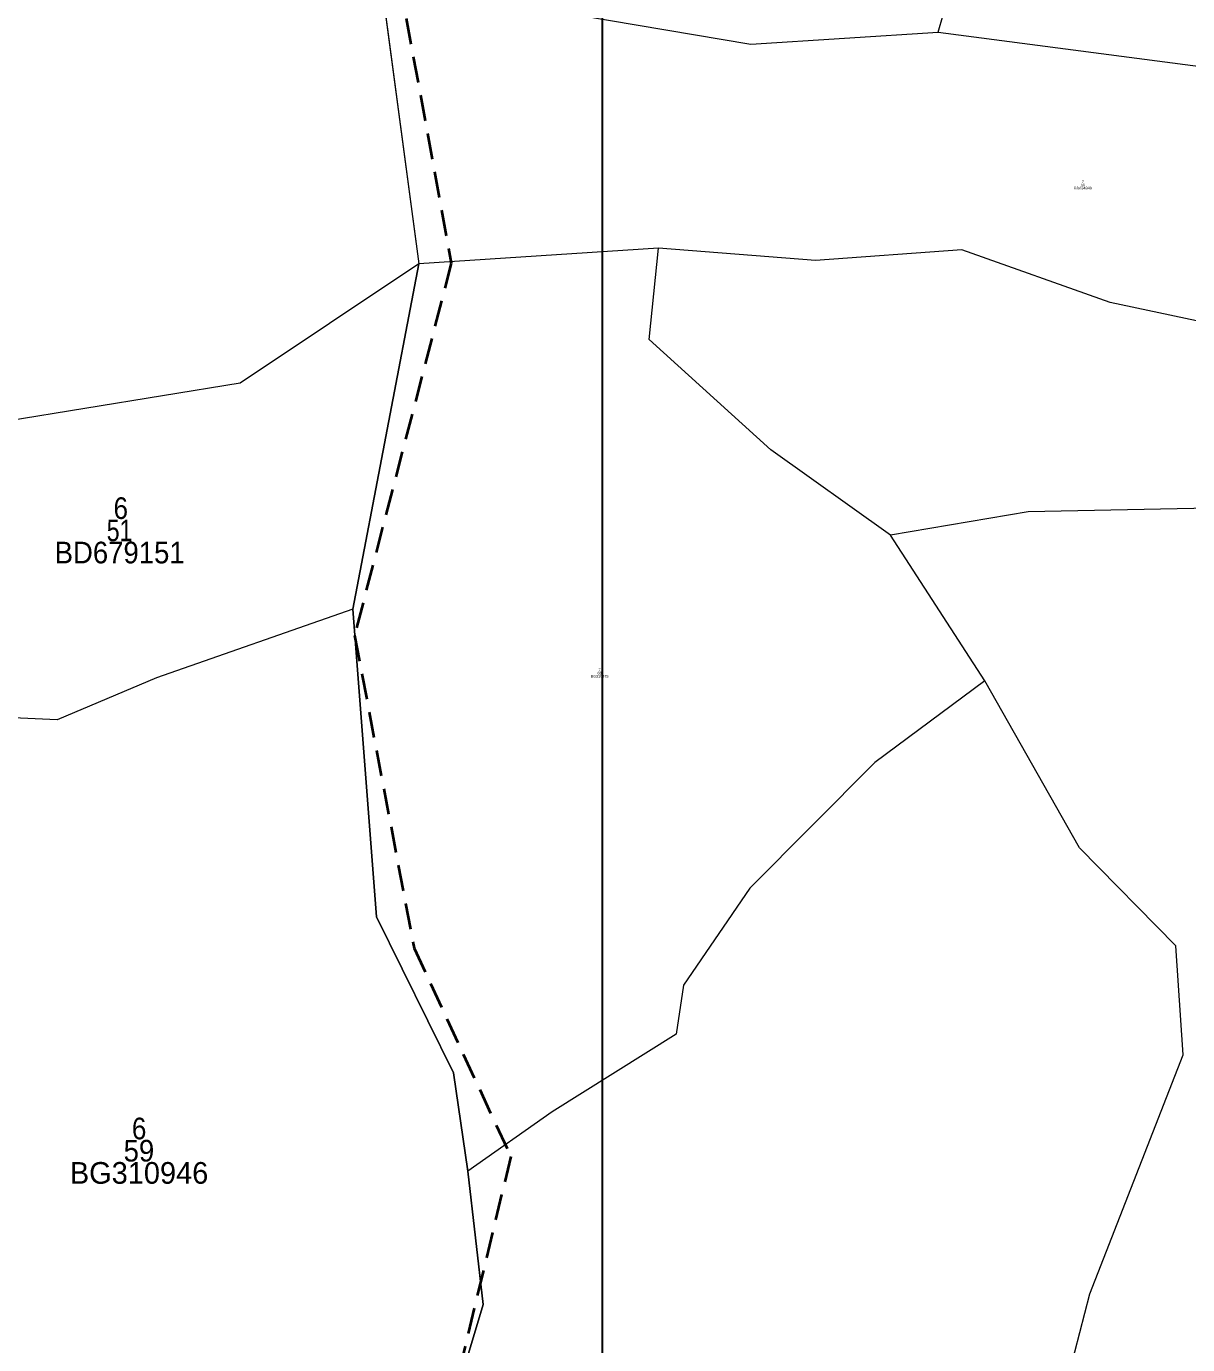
# Model space of a CAD drawing. Header units: metres. Extents: x 547915 to 556085, y 1814738 to 1822008.
# Drawn here: x 549893.6 to 550108.1, y 1819215.4 to 1819458.8 of the extents above; entities that cross this region are included whole.
import ezdxf
from ezdxf.enums import TextEntityAlignment as Align

# ---------------------------------------------------------------- set-up
doc = ezdxf.new("R2010")
doc.units = ezdxf.units.M
doc.header["$LTSCALE"] = 1.6
doc.linetypes.add('MEDIUM_DASHED', pattern=[4.5, 3, -1.5])
for name, color, linetype, lineweight in [('10', 7, 'Continuous', 13), ('34', 7, 'MEDIUM_DASHED', 35), ('54', 7, 'Continuous', 25)]:
    doc.layers.add(name, color=color, linetype=linetype, lineweight=lineweight)
doc.layers.add('20', color=7, linetype='Continuous')

msp = doc.modelspace()

# ---------------------------------------------------------------- linework, layer by layer
at = {"layer": '10'}
for p, q in [((550061.98, 1819457.73), (550079.41, 1819517.73)), ((549959.1, 1819467.08), (549966.07, 1819414.96)), ((550010.34, 1819417.83), (549966.07, 1819414.96)), ((549953.89, 1819351.18), (549966.07, 1819414.96)), ((550070.64, 1819337.92), (550053.21, 1819364.84))]:
    msp.add_line(p, q, dxfattribs=at)
for points in [[(549944.89, 1819470.89), (549959.1, 1819467.08), (549966.07, 1819414.96)], [(549959.1, 1819467.08), (550027.36, 1819455.53), (550061.98, 1819457.73), (550205.96, 1819438.9), (550212.81, 1819398.28)], [(550053.21, 1819364.84), (550031.08, 1819380.59), (550008.58, 1819400.97), (550010.34, 1819417.83)], [(550212.81, 1819398.28), (550162.57, 1819389.78), (550150.3, 1819395.96), (550125.66, 1819401.03), (550093.78, 1819407.79), (550066.39, 1819417.53), (550039.31, 1819415.58), (550010.34, 1819417.83)], [(549966.07, 1819414.96), (549933.06, 1819392.91), (549890.03, 1819385.92), (549857.58, 1819376)], [(549966.07, 1819414.96), (549953.89, 1819351.18), (549958.21, 1819294.37), (549972.46, 1819265.56), (549975.08, 1819247.39)], [(550132.31, 1819365.11), (550115.31, 1819369.89), (550078.64, 1819369.18), (550053.21, 1819364.84)], [(549953.89, 1819351.18), (549917.61, 1819338.47), (549899.22, 1819330.73), (549874.77, 1819331.85)], [(549962.71, 1819172), (549977.93, 1819222.77), (549975.08, 1819247.39), (549972.46, 1819265.56), (549958.21, 1819294.37), (549953.89, 1819351.18)], [(550070.64, 1819337.92), (550050.3, 1819322.85), (550027.23, 1819299.63), (550014.95, 1819281.76), (550013.6, 1819272.71), (549990.69, 1819258.34), (549975.08, 1819247.39)], [(550078.01, 1819178.3), (550089.99, 1819224.73), (550107.25, 1819268.87), (550105.9, 1819288.99), (550088.07, 1819307.11), (550070.64, 1819337.92)], [(549975.08, 1819247.39), (549977.93, 1819222.77), (549962.71, 1819172), (549968.3, 1819148.17), (549972.25, 1819109.07)]]:
    msp.add_lwpolyline(points, dxfattribs=at)
at = {"layer": '34'}
msp.add_lwpolyline([(550075.11, 1819978.79), (550075.77, 1819931.04), (550083.06, 1819891.92), (549951.19, 1819813), (549991.28, 1819761.59), (550053.11, 1819699.71), (550050.37, 1819670.84), (550072.36, 1819652.97), (550101.21, 1819607.59), (550046.25, 1819589.71), (550032.51, 1819537.46), (549999.53, 1819540.21), (549952.81, 1819507.21), (549945.94, 1819471.46), (549962.43, 1819467.33), (549972.05, 1819415.08), (549954.18, 1819346.32), (549965.18, 1819288.57), (549983.04, 1819250.07), (549963.81, 1819170.31)], dxfattribs=at)
at = {"layer": '54'}
msp.add_line((550000, 1816000), (550000, 1821000), dxfattribs=at)

# ---------------------------------------------------------------- texts
at = {"layer": '20'}
for s, height, width, p in [('7', 0.5, 0.95, (550088.735, 1819429.89)), ('56', 0.5, 0.95, (550088.74, 1819429.29)), ('6', 4, 0.9, (549910.995, 1819367.84)), ('51', 4, 0.8, (549910.78, 1819363.74)), ('BD679151', 4, 0.95, (549910.79, 1819359.64)), ('7', 0.5, 0.9, (549999.44, 1819339.73)), ('66', 0.5, 0.95, (549999.45, 1819339.13)), ('6', 4, 0.9, (549914.385, 1819253.27)), ('59', 4, 0.95, (549914.35, 1819249.17))]:
    msp.add_text(s, height=height, dxfattribs=dict(at, width=width)).set_placement(p, align=Align.CENTER)
for s, height, p in [('BD634849', 0.5, (550088.73, 1819428.69)), ('BG310975', 0.5, (549999.445, 1819338.53)), ('BG310946', 4, (549914.375, 1819245.07))]:
    msp.add_text(s, height=height, dxfattribs=at).set_placement(p, align=Align.CENTER)

doc.saveas('drawing.dxf')
